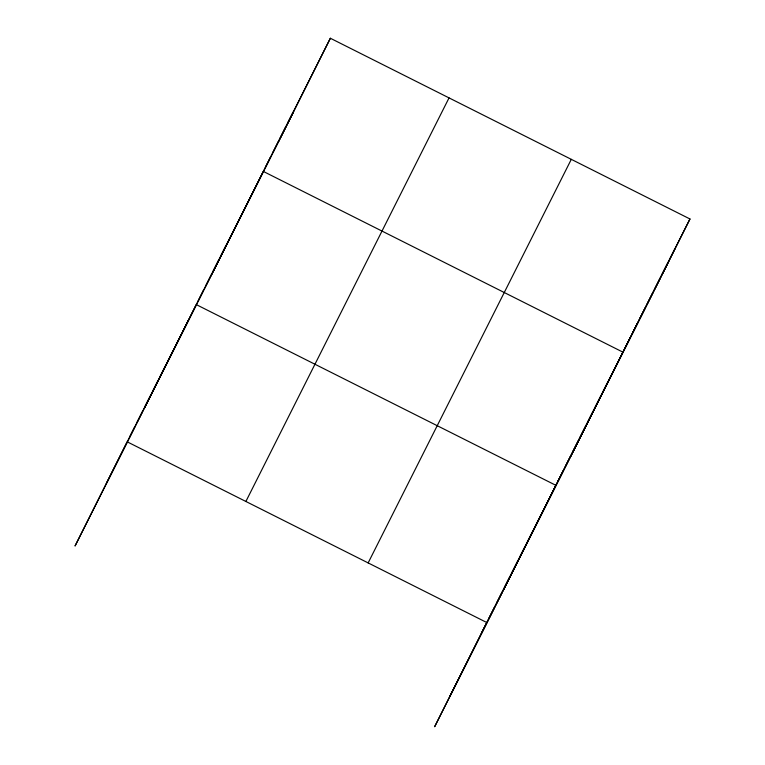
<?xml version="1.0" encoding="UTF-8"?>
<svg xmlns="http://www.w3.org/2000/svg" width="765" height="765" viewBox="0 0 765 765"><rect width="100%" height="100%" fill="white"/><g stroke="black" fill="none" stroke-linecap="round" stroke-linejoin="round"><path stroke-width="1.15" d="M129.448 437.427L134.879 426.574M137.117 422.184L142.558 411.331M144.795 406.932L150.227 396.088M152.474 391.69L157.906 380.836M160.143 376.447L165.575 365.594M167.822 361.195L173.253 350.341M175.491 345.952L180.932 335.099M183.17 330.7L188.601 319.856M144.614 407.783L148.726 399.56M149.242 398.536L196.28 304.604L555.887 485.335L503.714 589.538M198.298 300.664L203.729 289.811M205.747 285.861L211.178 275.008M213.196 271.068L218.627 260.215M220.645 256.265L226.077 245.422M211.14 275.63L263.323 171.427L622.93 352.158L570.757 456.361M265.34 167.478L270.772 156.634M272.789 152.684L278.221 141.831M280.239 137.891L285.67 127.038M287.688 123.089L293.119 112.235M278.183 142.453L330.365 38.25L689.973 218.981L434.635 726.75L486.817 622.547L127.2 441.826L75.027 546.019L203.691 290.27M489.055 618.158L494.486 607.305M496.734 602.916L502.165 592.062M504.403 587.663L509.844 576.81M512.081 572.421L517.513 561.567M519.76 557.169L525.192 546.325M527.429 541.926L532.861 531.073M535.108 526.683L540.539 515.83M557.905 481.395L563.336 470.542M565.354 466.593L570.786 455.739M572.803 451.799L578.235 440.946M580.252 436.997L585.684 426.143M587.702 422.204L593.133 411.35M595.151 407.401L600.582 396.547M602.6 392.608L608.032 381.754M624.948 348.209L630.379 337.365M632.397 333.416L637.828 322.562M639.846 318.613L645.278 307.769M647.295 303.82L652.727 292.966M654.744 289.027L660.176 278.173M662.194 274.224L667.625 263.37M669.643 259.431L675.074 248.577M106.345 483.48L330.365 38.25M204.226 289.371L293.607 111.642M245.881 501.467L449.036 97.891M368.147 562.916L571.302 159.34M481.386 633.401L689.973 218.981M450.059 695.949L669.117 260.636"/></g></svg>
